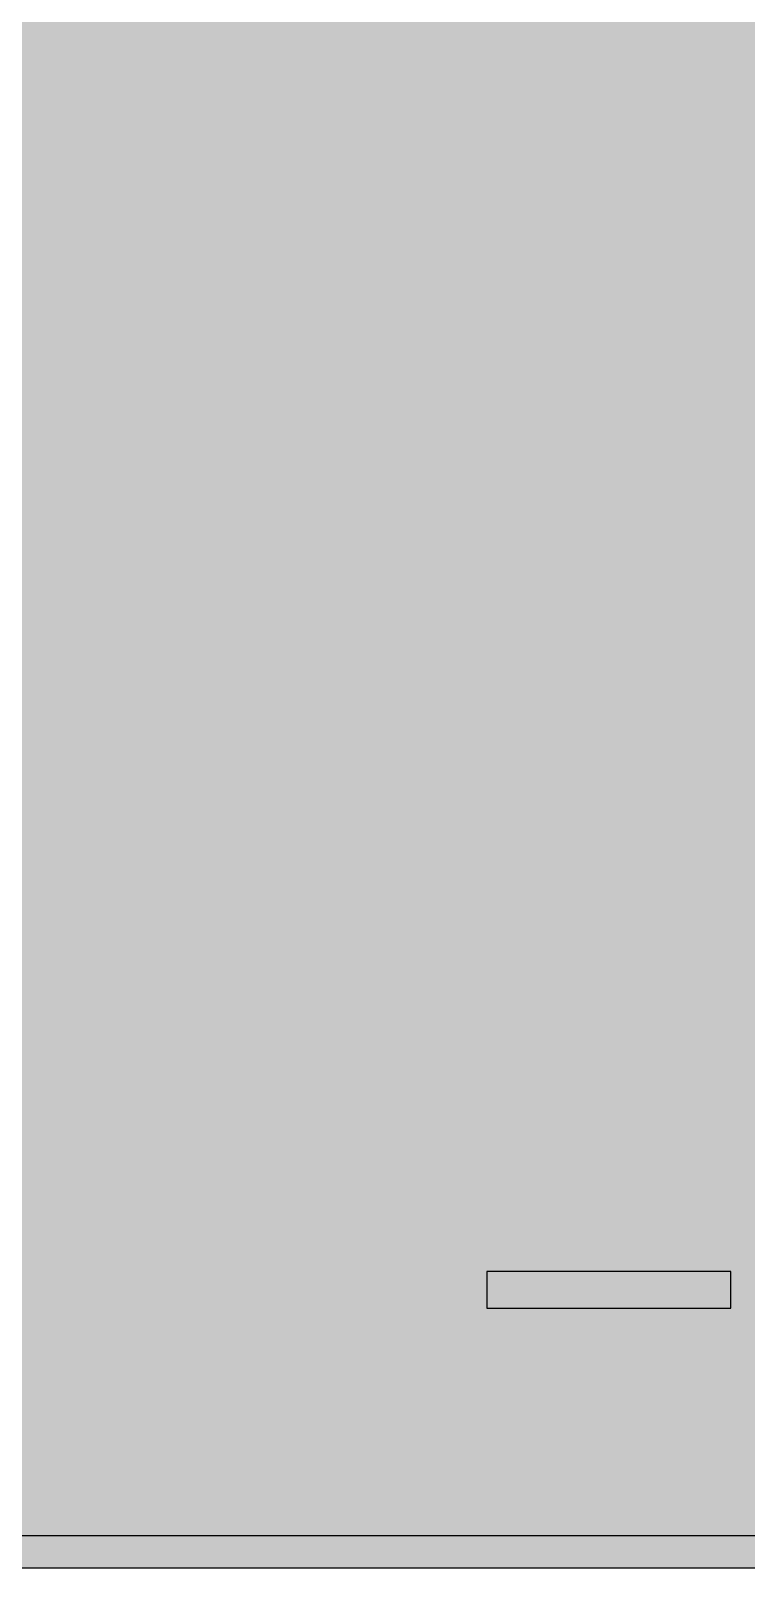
# Model space of a CAD drawing. Header units: millimetres. Extents: x 0 to 966, y -664 to 90.
# Drawn here: x 686.04 to 696.52, y -390 to -367.5 of the extents above; entities that cross this region are included whole.
import ezdxf

# ---------------------------------------------------------------- set-up
doc = ezdxf.new("R2010")
doc.units = ezdxf.units.MM
for name, color, linetype in [('HDL_BODY', 7, 'Continuous'), ('HDL_DETAIL', 7, 'Continuous'), ('HDL_PRINT', 7, 'Continuous')]:
    doc.layers.add(name, color=color, linetype=linetype)

# ---------------------------------------------------------------- blocks, each defined once
blk = doc.blocks.new('M_DM06.1_FRONT')
at = {"layer": 'HDL_BODY', "true_color": 0x202126}
blk.add_hatch(color=250, dxfattribs=at).paths.add_polyline_path([(0, 0), (216, 0), (216, 90), (0, 90)])
at = {"layer": 'HDL_BODY', "true_color": 0x2a2a30}
blk.add_hatch(color=250, dxfattribs=at).paths.add_polyline_path([(0.4, 20.52), (215.6, 20.52), (215.6, 68.31), (0.4, 68.31)])
at = {"layer": 'HDL_BODY', "true_color": 0x23242a}
blk.add_hatch(color=250, dxfattribs=at).paths.add_polyline_path([(0.4, 0.5), (215.6, 0.5), (215.6, 19.8), (0.4, 19.8)])
at = {"layer": 'HDL_PRINT', "true_color": 0xdee1e9}
h = blk.add_hatch(color=254, dxfattribs=at)
h.paths.add_polyline_path([(187.63, 14.331), (187.63, 16.13), (188.344, 16.13), (188.383, 16.125), (188.421, 16.112), (188.46, 16.095), (188.498, 16.075), (188.536, 16.058), (188.574, 16.045), (188.613, 16.04), (188.657, 16.04), (188.699, 16.037), (188.736, 16.029), (188.765, 16.013), (188.784, 15.988), (188.791, 15.95), (188.836, 15.943), (188.878, 15.927), (188.915, 15.905), (188.945, 15.884), (188.965, 15.867), (188.972, 15.86), (189.004, 15.822), (189.027, 15.783), (189.043, 15.744), (189.052, 15.706), (189.057, 15.667), (189.059, 15.629), (189.059, 15.59), (189.055, 15.527), (189.044, 15.469), (189.027, 15.416), (189.004, 15.365), (188.977, 15.314), (188.947, 15.261), (188.915, 15.204), (188.881, 15.14), (188.848, 15.114), (188.808, 15.093), (188.761, 15.077), (188.708, 15.066), (188.649, 15.058), (188.583, 15.054), (188.51, 15.051), (188.431, 15.051), (188.344, 15.05), (187.898, 15.05), (187.898, 14.331), (187.63, 14.331)])
h.paths.add_polyline_path([(187.898, 15.23), (188.344, 15.23), (188.407, 15.231), (188.463, 15.232), (188.512, 15.235), (188.557, 15.242), (188.597, 15.252), (188.634, 15.268), (188.669, 15.291), (188.703, 15.32), (188.736, 15.359), (188.759, 15.397), (188.774, 15.436), (188.784, 15.475), (188.789, 15.513), (188.79, 15.552), (188.791, 15.59), (188.79, 15.629), (188.787, 15.657), (188.78, 15.68), (188.765, 15.703), (188.74, 15.732), (188.703, 15.77), (188.613, 15.86), (188.568, 15.86), (188.523, 15.86), (188.479, 15.86), (188.434, 15.86), (188.389, 15.86), (188.344, 15.86), (187.898, 15.86), (187.898, 15.23)])
for points in [[(192.722, 14.241), (193.259, 16.13), (193.437, 16.13), (192.9, 14.241), (192.722, 14.241)], [(193.615, 14.331), (193.615, 16.13), (193.883, 16.13), (193.883, 14.511), (194.688, 14.511), (194.688, 14.331), (193.615, 14.331)], [(195.044, 14.331), (195.044, 16.13), (196.295, 16.13), (196.295, 15.86), (195.225, 15.86), (195.225, 15.32), (196.208, 15.32), (196.208, 15.14), (195.225, 15.14), (195.225, 14.511), (196.386, 14.511), (196.386, 14.331), (195.044, 14.331)], [(189.327, 14.331), (189.327, 15.59), (189.505, 15.59), (189.505, 15.41), (189.512, 15.455), (189.529, 15.497), (189.551, 15.534), (189.572, 15.564), (189.589, 15.583), (189.596, 15.59), (189.641, 15.59), (189.672, 15.59), (189.699, 15.59), (189.73, 15.59), (189.774, 15.59), (189.819, 15.59), (189.864, 15.59), (189.909, 15.59), (189.954, 15.59), (189.998, 15.59), (190.042, 15.59), (189.955, 15.32), (189.916, 15.358), (189.888, 15.384), (189.864, 15.399), (189.841, 15.407), (189.812, 15.41), (189.774, 15.41), (189.736, 15.41), (189.709, 15.407), (189.686, 15.399), (189.663, 15.384), (189.634, 15.358), (189.596, 15.32), (189.596, 15.23), (189.562, 15.192), (189.538, 15.153), (189.522, 15.115), (189.512, 15.076), (189.507, 15.038), (189.506, 14.999), (189.505, 14.961), (189.505, 14.331), (189.327, 14.331)], [(190.847, 7.314), (191.115, 7.223), (191.085, 7.164), (191.055, 7.104), (191.025, 7.047), (190.995, 6.991), (190.965, 6.939), (190.935, 6.89), (190.906, 6.846), (190.876, 6.807), (190.847, 6.774), (190.784, 6.74), (190.727, 6.708), (190.675, 6.677), (190.624, 6.65), (190.573, 6.627), (190.521, 6.609), (190.464, 6.598), (190.401, 6.594), (190.318, 6.597), (190.245, 6.606), (190.182, 6.62), (190.125, 6.639), (190.073, 6.662), (190.023, 6.687), (189.973, 6.715), (189.921, 6.744), (189.864, 6.774), (189.83, 6.782), (189.797, 6.803), (189.763, 6.835), (189.73, 6.875), (189.697, 6.919), (189.663, 6.963), (189.63, 7.006), (189.596, 7.044), (189.593, 7.103), (189.584, 7.163), (189.572, 7.223), (189.558, 7.283), (189.543, 7.343), (189.529, 7.403), (189.517, 7.463), (189.508, 7.523), (189.505, 7.583), (189.509, 7.651), (189.519, 7.717), (189.534, 7.781), (189.551, 7.842), (189.567, 7.899), (189.582, 7.95), (189.592, 7.995), (189.596, 8.033), (189.626, 8.09), (189.657, 8.141), (189.689, 8.186), (189.723, 8.228), (189.76, 8.265), (189.801, 8.3), (189.847, 8.332), (189.898, 8.363), (189.955, 8.393), (189.991, 8.423), (190.036, 8.445), (190.086, 8.461), (190.143, 8.472), (190.203, 8.478), (190.267, 8.482), (190.333, 8.483), (190.401, 8.483), (190.464, 8.479), (190.521, 8.468), (190.573, 8.45), (190.624, 8.427), (190.675, 8.4), (190.727, 8.369), (190.784, 8.337), (190.847, 8.303), (190.88, 8.269), (190.912, 8.234), (190.942, 8.197), (190.969, 8.157), (190.992, 8.112), (191.009, 8.063), (191.021, 8.007), (191.025, 7.943), (190.847, 7.853), (190.817, 7.917), (190.793, 7.973), (190.774, 8.022), (190.757, 8.067), (190.74, 8.107), (190.721, 8.144), (190.698, 8.179), (190.669, 8.213), (190.63, 8.218), (190.592, 8.231), (190.553, 8.249), (190.515, 8.268), (190.476, 8.285), (190.438, 8.298), (190.401, 8.303), (190.337, 8.299), (190.281, 8.289), (190.232, 8.275), (190.187, 8.258), (190.148, 8.242), (190.111, 8.227), (190.076, 8.217), (190.042, 8.213), (190.005, 8.175), (189.969, 8.136), (189.935, 8.097), (189.907, 8.059), (189.884, 8.02), (189.869, 7.982), (189.864, 7.943), (189.831, 7.871), (189.807, 7.809), (189.791, 7.754), (189.781, 7.706), (189.776, 7.663), (189.774, 7.622), (189.774, 7.583), (189.774, 7.52), (189.775, 7.463), (189.778, 7.409), (189.785, 7.358), (189.796, 7.307), (189.812, 7.254), (189.834, 7.197), (189.864, 7.133), (189.869, 7.095), (189.884, 7.056), (189.907, 7.018), (189.935, 6.979), (189.969, 6.941), (190.005, 6.902), (190.042, 6.863), (190.087, 6.863), (190.132, 6.863), (190.176, 6.863), (190.221, 6.863), (190.265, 6.863), (190.31, 6.863), (190.373, 6.864), (190.429, 6.865), (190.478, 6.868), (190.523, 6.875), (190.563, 6.885), (190.6, 6.901), (190.635, 6.924), (190.669, 6.953), (190.702, 6.987), (190.734, 7.022), (190.764, 7.059), (190.791, 7.1), (190.814, 7.144), (190.832, 7.194), (190.843, 7.25), (190.847, 7.314)], [(191.293, 7.133), (191.562, 7.133), (191.562, 7.095), (191.564, 7.056), (191.569, 7.018), (191.579, 6.979), (191.595, 6.941), (191.619, 6.902), (191.652, 6.863), (191.689, 6.857), (191.717, 6.84), (191.74, 6.819), (191.763, 6.797), (191.791, 6.78), (191.83, 6.774), (191.901, 6.779), (191.961, 6.791), (192.01, 6.809), (192.049, 6.828), (192.076, 6.846), (192.093, 6.859), (192.098, 6.863), (192.136, 6.902), (192.172, 6.941), (192.205, 6.979), (192.234, 7.018), (192.256, 7.056), (192.271, 7.095), (192.276, 7.133), (192.272, 7.197), (192.261, 7.252), (192.243, 7.298), (192.22, 7.336), (192.193, 7.365), (192.163, 7.387), (192.131, 7.399), (192.098, 7.403), (192.091, 7.441), (192.072, 7.467), (192.042, 7.482), (192.005, 7.49), (191.962, 7.493), (191.917, 7.493), (191.874, 7.493), (191.843, 7.493), (191.816, 7.493), (191.784, 7.493), (191.74, 7.493), (191.74, 7.673), (191.83, 7.673), (191.874, 7.674), (191.915, 7.677), (191.952, 7.685), (191.981, 7.7), (192.001, 7.725), (192.008, 7.763), (192.042, 7.793), (192.074, 7.818), (192.104, 7.841), (192.131, 7.864), (192.153, 7.892), (192.171, 7.928), (192.182, 7.974), (192.186, 8.033), (192.179, 8.04), (192.163, 8.06), (192.142, 8.089), (192.121, 8.126), (192.105, 8.169), (192.098, 8.213), (192.06, 8.218), (192.021, 8.231), (191.982, 8.249), (191.944, 8.268), (191.906, 8.285), (191.868, 8.298), (191.83, 8.303), (191.791, 8.296), (191.763, 8.28), (191.74, 8.258), (191.717, 8.237), (191.689, 8.22), (191.652, 8.213), (191.619, 8.175), (191.595, 8.136), (191.579, 8.097), (191.569, 8.059), (191.564, 8.02), (191.562, 7.982), (191.562, 7.943), (191.293, 7.943), (191.323, 8.007), (191.347, 8.063), (191.366, 8.112), (191.383, 8.157), (191.4, 8.197), (191.419, 8.234), (191.442, 8.269), (191.471, 8.303), (191.509, 8.337), (191.553, 8.369), (191.601, 8.4), (191.651, 8.427), (191.701, 8.45), (191.748, 8.468), (191.792, 8.479), (191.83, 8.483), (191.868, 8.478), (191.906, 8.465), (191.944, 8.448), (191.982, 8.428), (192.021, 8.411), (192.06, 8.398), (192.098, 8.393), (192.136, 8.359), (192.172, 8.334), (192.205, 8.313), (192.234, 8.293), (192.256, 8.272), (192.271, 8.247), (192.276, 8.213), (192.31, 8.175), (192.334, 8.136), (192.35, 8.097), (192.36, 8.059), (192.365, 8.02), (192.366, 7.982), (192.367, 7.943), (192.366, 7.936), (192.363, 7.917), (192.355, 7.887), (192.34, 7.85), (192.314, 7.808), (192.276, 7.763), (192.271, 7.73), (192.256, 7.704), (192.234, 7.683), (192.205, 7.664), (192.172, 7.643), (192.136, 7.617), (192.098, 7.583), (192.169, 7.583), (192.229, 7.581), (192.279, 7.576), (192.317, 7.567), (192.345, 7.551), (192.361, 7.527), (192.367, 7.493), (192.399, 7.455), (192.422, 7.416), (192.438, 7.378), (192.447, 7.339), (192.452, 7.301), (192.454, 7.262), (192.454, 7.223), (192.454, 7.164), (192.452, 7.104), (192.448, 7.047), (192.439, 6.991), (192.424, 6.939), (192.401, 6.89), (192.37, 6.846), (192.329, 6.807), (192.276, 6.774), (192.238, 6.74), (192.193, 6.708), (192.142, 6.677), (192.086, 6.65), (192.026, 6.627), (191.962, 6.609), (191.897, 6.598), (191.83, 6.594), (191.792, 6.598), (191.748, 6.609), (191.701, 6.627), (191.651, 6.65), (191.601, 6.677), (191.553, 6.708), (191.509, 6.74), (191.471, 6.774), (191.438, 6.808), (191.407, 6.842), (191.376, 6.879), (191.349, 6.92), (191.327, 6.964), (191.309, 7.014), (191.297, 7.07), (191.293, 7.133)], [(194.688, 6.684), (193.974, 8.483), (194.242, 8.483), (194.688, 7.133), (194.722, 7.095), (194.746, 7.056), (194.762, 7.018), (194.772, 6.979), (194.777, 6.941), (194.779, 6.902), (194.779, 6.863), (194.784, 6.902), (194.796, 6.941), (194.813, 6.979), (194.832, 7.018), (194.849, 7.056), (194.861, 7.095), (194.866, 7.133), (195.403, 8.483), (195.581, 8.483), (194.957, 6.684), (194.688, 6.684)]]:
    blk.add_hatch(color=254, dxfattribs=at).paths.add_polyline_path(points)
h = blk.add_hatch(color=254, dxfattribs=at)
h.paths.add_polyline_path([(190.042, 14.961), (190.045, 15.044), (190.054, 15.117), (190.069, 15.18), (190.087, 15.237), (190.11, 15.29), (190.135, 15.34), (190.162, 15.391), (190.191, 15.443), (190.22, 15.5), (190.284, 15.53), (190.341, 15.552), (190.394, 15.568), (190.445, 15.579), (190.495, 15.585), (190.548, 15.589), (190.605, 15.59), (190.669, 15.59), (190.728, 15.59), (190.787, 15.588), (190.844, 15.584), (190.899, 15.574), (190.951, 15.559), (190.999, 15.537), (191.043, 15.506), (191.082, 15.464), (191.115, 15.41), (191.148, 15.372), (191.18, 15.327), (191.21, 15.276), (191.237, 15.219), (191.26, 15.158), (191.278, 15.094), (191.289, 15.028), (191.293, 14.961), (191.289, 14.897), (191.279, 14.841), (191.265, 14.791), (191.248, 14.747), (191.231, 14.707), (191.217, 14.67), (191.207, 14.635), (191.203, 14.601), (191.165, 14.562), (191.127, 14.524), (191.089, 14.485), (191.051, 14.446), (191.012, 14.408), (190.973, 14.369), (190.935, 14.331), (190.897, 14.326), (190.859, 14.313), (190.821, 14.295), (190.783, 14.276), (190.745, 14.258), (190.707, 14.246), (190.669, 14.241), (190.602, 14.245), (190.535, 14.256), (190.471, 14.274), (190.411, 14.297), (190.354, 14.324), (190.303, 14.355), (190.258, 14.387), (190.22, 14.421), (190.191, 14.478), (190.162, 14.53), (190.135, 14.581), (190.11, 14.631), (190.087, 14.684), (190.069, 14.741), (190.054, 14.804), (190.045, 14.877), (190.042, 14.961)])
h.paths.add_polyline_path([(190.31, 14.961), (190.311, 14.897), (190.312, 14.841), (190.315, 14.791), (190.322, 14.747), (190.332, 14.707), (190.349, 14.67), (190.371, 14.635), (190.401, 14.601), (190.438, 14.562), (190.476, 14.526), (190.515, 14.492), (190.553, 14.463), (190.592, 14.441), (190.63, 14.426), (190.669, 14.421), (190.707, 14.426), (190.745, 14.441), (190.783, 14.463), (190.821, 14.492), (190.859, 14.526), (190.897, 14.562), (190.935, 14.601), (190.964, 14.635), (190.987, 14.67), (191.003, 14.707), (191.014, 14.747), (191.02, 14.791), (191.024, 14.841), (191.025, 14.897), (191.025, 14.961), (191.025, 15.024), (191.024, 15.08), (191.02, 15.13), (191.014, 15.174), (191.003, 15.214), (190.987, 15.252), (190.964, 15.286), (190.935, 15.32), (190.897, 15.354), (190.859, 15.377), (190.821, 15.393), (190.783, 15.403), (190.745, 15.408), (190.707, 15.41), (190.669, 15.41), (190.63, 15.41), (190.592, 15.408), (190.553, 15.403), (190.515, 15.393), (190.476, 15.377), (190.438, 15.354), (190.401, 15.32), (190.371, 15.286), (190.349, 15.252), (190.332, 15.214), (190.322, 15.174), (190.315, 15.13), (190.312, 15.08), (190.311, 15.024), (190.31, 14.961)])
h = blk.add_hatch(color=254, dxfattribs=at)
h.paths.add_polyline_path([(191.471, 14.151), (191.652, 14.151), (191.689, 14.112), (191.714, 14.084), (191.729, 14.061), (191.736, 14.038), (191.739, 14.009), (191.74, 13.971), (191.785, 13.971), (191.829, 13.971), (191.874, 13.971), (191.918, 13.971), (191.963, 13.971), (192.008, 13.971), (192.061, 13.971), (192.11, 13.971), (192.149, 13.971), (192.176, 13.971), (192.186, 13.971), (192.22, 14.009), (192.245, 14.046), (192.266, 14.079), (192.286, 14.108), (192.307, 14.131), (192.333, 14.145), (192.367, 14.151), (192.367, 14.196), (192.367, 14.241), (192.367, 14.286), (192.367, 14.331), (192.367, 14.376), (192.367, 14.421), (192.329, 14.391), (192.285, 14.369), (192.237, 14.353), (192.187, 14.342), (192.137, 14.336), (192.089, 14.332), (192.046, 14.331), (192.008, 14.331), (191.949, 14.331), (191.89, 14.333), (191.833, 14.337), (191.778, 14.347), (191.726, 14.362), (191.678, 14.384), (191.634, 14.415), (191.595, 14.457), (191.562, 14.511), (191.532, 14.548), (191.509, 14.594), (191.493, 14.645), (191.482, 14.702), (191.476, 14.763), (191.473, 14.827), (191.471, 14.893), (191.471, 14.961), (191.471, 15.004), (191.471, 15.055), (191.471, 15.112), (191.471, 15.169), (191.471, 15.225), (191.471, 15.277), (191.471, 15.32), (191.51, 15.359), (191.549, 15.395), (191.587, 15.429), (191.626, 15.458), (191.664, 15.48), (191.702, 15.495), (191.74, 15.5), (191.75, 15.534), (191.777, 15.558), (191.817, 15.573), (191.864, 15.583), (191.915, 15.588), (191.965, 15.59), (192.008, 15.59), (192.071, 15.59), (192.126, 15.587), (192.176, 15.581), (192.22, 15.568), (192.26, 15.546), (192.297, 15.514), (192.333, 15.47), (192.367, 15.41), (192.367, 15.59), (192.545, 15.59), (192.545, 14.511), (192.545, 14.417), (192.545, 14.339), (192.545, 14.273), (192.545, 14.218), (192.545, 14.171), (192.545, 14.131), (192.545, 14.095), (192.545, 14.061), (192.506, 14.023), (192.468, 13.986), (192.429, 13.952), (192.391, 13.923), (192.353, 13.901), (192.315, 13.886), (192.276, 13.881), (192.238, 13.848), (192.199, 13.824), (192.161, 13.808), (192.123, 13.798), (192.085, 13.793), (192.046, 13.791), (192.008, 13.791), (191.945, 13.791), (191.89, 13.792), (191.84, 13.796), (191.796, 13.802), (191.756, 13.813), (191.72, 13.829), (191.685, 13.851), (191.652, 13.881), (191.614, 13.919), (191.577, 13.958), (191.543, 13.997), (191.514, 14.035), (191.491, 14.074), (191.476, 14.112), (191.471, 14.151)])
h.paths.add_polyline_path([(191.652, 14.961), (191.656, 14.897), (191.666, 14.841), (191.68, 14.791), (191.696, 14.747), (191.712, 14.707), (191.726, 14.67), (191.736, 14.635), (191.74, 14.601), (191.778, 14.567), (191.816, 14.543), (191.855, 14.527), (191.893, 14.518), (191.931, 14.513), (191.969, 14.511), (192.008, 14.511), (192.046, 14.511), (192.085, 14.513), (192.123, 14.518), (192.161, 14.527), (192.199, 14.543), (192.238, 14.567), (192.276, 14.601), (192.306, 14.635), (192.329, 14.67), (192.345, 14.707), (192.355, 14.747), (192.362, 14.791), (192.365, 14.841), (192.367, 14.897), (192.367, 14.961), (192.367, 15.024), (192.365, 15.08), (192.362, 15.13), (192.355, 15.174), (192.345, 15.214), (192.329, 15.252), (192.306, 15.286), (192.276, 15.32), (192.238, 15.354), (192.199, 15.377), (192.161, 15.393), (192.123, 15.403), (192.085, 15.408), (192.046, 15.41), (192.008, 15.41), (191.969, 15.41), (191.931, 15.408), (191.893, 15.403), (191.855, 15.393), (191.816, 15.377), (191.778, 15.354), (191.74, 15.32), (191.736, 15.286), (191.726, 15.252), (191.712, 15.214), (191.696, 15.174), (191.68, 15.13), (191.666, 15.08), (191.656, 15.024), (191.652, 14.961)])
h = blk.add_hatch(color=254, dxfattribs=at)
h.paths.add_polyline_path([(187.808, 6.684), (187.808, 8.483), (188.435, 8.483), (188.473, 8.478), (188.511, 8.465), (188.549, 8.448), (188.587, 8.428), (188.626, 8.411), (188.665, 8.398), (188.703, 8.393), (188.741, 8.393), (188.779, 8.391), (188.817, 8.386), (188.856, 8.376), (188.894, 8.36), (188.933, 8.336), (188.972, 8.303), (189.005, 8.269), (189.038, 8.234), (189.071, 8.197), (189.105, 8.157), (189.138, 8.112), (189.172, 8.063), (189.206, 8.007), (189.24, 7.943), (189.24, 7.9), (189.24, 7.848), (189.24, 7.792), (189.24, 7.734), (189.24, 7.678), (189.24, 7.627), (189.24, 7.583), (189.24, 7.512), (189.24, 7.449), (189.24, 7.395), (189.24, 7.346), (189.24, 7.303), (189.24, 7.262), (189.24, 7.223), (189.206, 7.157), (189.18, 7.107), (189.159, 7.07), (189.14, 7.041), (189.119, 7.015), (189.093, 6.987), (189.059, 6.953), (189.053, 6.909), (189.036, 6.867), (189.015, 6.83), (188.994, 6.8), (188.978, 6.781), (188.972, 6.774), (188.933, 6.769), (188.894, 6.756), (188.856, 6.738), (188.817, 6.719), (188.779, 6.702), (188.741, 6.689), (188.703, 6.684), (188.658, 6.684), (188.613, 6.684), (188.568, 6.684), (188.523, 6.684), (188.479, 6.684), (188.435, 6.684), (187.808, 6.684)])
h.paths.add_polyline_path([(187.989, 6.863), (188.435, 6.863), (188.479, 6.863), (188.523, 6.863), (188.568, 6.863), (188.613, 6.863), (188.658, 6.863), (188.703, 6.863), (188.741, 6.901), (188.768, 6.927), (188.791, 6.942), (188.814, 6.95), (188.843, 6.953), (188.881, 6.953), (188.886, 6.992), (188.899, 7.031), (188.917, 7.069), (188.936, 7.108), (188.954, 7.146), (188.967, 7.185), (188.972, 7.223), (188.975, 7.257), (188.985, 7.292), (188.999, 7.329), (189.015, 7.37), (189.031, 7.414), (189.045, 7.464), (189.055, 7.52), (189.059, 7.583), (189.055, 7.647), (189.045, 7.704), (189.031, 7.757), (189.015, 7.808), (188.999, 7.859), (188.985, 7.912), (188.975, 7.969), (188.972, 8.033), (188.933, 8.067), (188.894, 8.092), (188.856, 8.113), (188.817, 8.133), (188.779, 8.154), (188.741, 8.18), (188.703, 8.213), (188.658, 8.213), (188.613, 8.213), (188.568, 8.213), (188.523, 8.213), (188.479, 8.213), (188.435, 8.213), (187.989, 8.213), (187.989, 6.863)])
h = blk.add_hatch(color=254, dxfattribs=at)
h.paths.add_polyline_path([(192.722, 7.493), (192.722, 7.58), (192.722, 7.66), (192.722, 7.733), (192.722, 7.8), (192.722, 7.86), (192.722, 7.913), (192.722, 7.96), (192.722, 8), (192.722, 8.033), (192.761, 8.105), (192.797, 8.165), (192.83, 8.215), (192.859, 8.254), (192.881, 8.281), (192.895, 8.298), (192.9, 8.303), (192.938, 8.337), (192.982, 8.369), (193.03, 8.4), (193.08, 8.427), (193.13, 8.45), (193.178, 8.468), (193.221, 8.479), (193.259, 8.483), (193.297, 8.478), (193.335, 8.465), (193.373, 8.448), (193.411, 8.428), (193.45, 8.411), (193.489, 8.398), (193.528, 8.393), (193.56, 8.388), (193.585, 8.373), (193.606, 8.351), (193.625, 8.322), (193.646, 8.288), (193.672, 8.251), (193.705, 8.213), (193.71, 8.175), (193.723, 8.136), (193.741, 8.097), (193.76, 8.059), (193.778, 8.02), (193.791, 7.982), (193.796, 7.943), (193.8, 7.905), (193.81, 7.86), (193.824, 7.809), (193.84, 7.752), (193.856, 7.691), (193.87, 7.627), (193.88, 7.561), (193.883, 7.493), (193.88, 7.426), (193.87, 7.36), (193.856, 7.296), (193.84, 7.235), (193.824, 7.178), (193.81, 7.126), (193.8, 7.081), (193.796, 7.044), (193.766, 6.98), (193.742, 6.924), (193.723, 6.874), (193.705, 6.83), (193.688, 6.79), (193.669, 6.753), (193.645, 6.718), (193.615, 6.684), (193.582, 6.68), (193.548, 6.67), (193.511, 6.655), (193.471, 6.639), (193.427, 6.622), (193.378, 6.608), (193.322, 6.597), (193.259, 6.594), (193.196, 6.598), (193.141, 6.609), (193.091, 6.627), (193.047, 6.65), (193.007, 6.677), (192.97, 6.708), (192.934, 6.74), (192.9, 6.774), (192.852, 6.83), (192.814, 6.892), (192.784, 6.957), (192.761, 7.027), (192.745, 7.1), (192.734, 7.175), (192.727, 7.253), (192.724, 7.332), (192.723, 7.412), (192.722, 7.493)])
h.paths.add_polyline_path([(192.9, 7.493), (192.9, 7.407), (192.901, 7.327), (192.904, 7.253), (192.908, 7.187), (192.916, 7.127), (192.927, 7.073), (192.943, 7.027), (192.964, 6.987), (192.991, 6.953), (193.029, 6.915), (193.068, 6.878), (193.106, 6.845), (193.144, 6.816), (193.182, 6.794), (193.221, 6.779), (193.259, 6.774), (193.297, 6.779), (193.335, 6.794), (193.373, 6.816), (193.411, 6.845), (193.45, 6.878), (193.489, 6.915), (193.528, 6.953), (193.554, 6.987), (193.574, 7.027), (193.589, 7.073), (193.6, 7.127), (193.607, 7.187), (193.612, 7.253), (193.614, 7.327), (193.615, 7.407), (193.615, 7.493), (193.615, 7.596), (193.614, 7.688), (193.613, 7.771), (193.609, 7.844), (193.604, 7.909), (193.596, 7.966), (193.585, 8.015), (193.57, 8.058), (193.551, 8.093), (193.528, 8.123), (193.489, 8.161), (193.45, 8.198), (193.411, 8.232), (193.373, 8.261), (193.335, 8.283), (193.297, 8.298), (193.259, 8.303), (193.221, 8.298), (193.182, 8.283), (193.144, 8.261), (193.106, 8.232), (193.068, 8.198), (193.029, 8.161), (192.991, 8.123), (192.988, 8.093), (192.981, 8.058), (192.971, 8.015), (192.959, 7.966), (192.946, 7.909), (192.932, 7.844), (192.92, 7.771), (192.91, 7.688), (192.903, 7.596), (192.9, 7.493)])
at = {"layer": 'HDL_DETAIL', "color": 251, "true_color": 0x52555c}
for points in [[(196.295, 4.345), (192.722, 4.345)], [(192.722, 4.345), (192.722, 3.805)], [(192.722, 4.345), (192.722, 3.805)], [(196.295, 3.805), (196.295, 4.345)], [(192.722, 3.805), (196.295, 3.805)], [(201.21, 0.476), (0, 0.476)], [(200.851, 0), (0.378, 0)]]:
    blk.add_lwpolyline(points, dxfattribs=at)

msp = doc.modelspace()

# ---------------------------------------------------------------- block references
msp.add_blockref('M_DM06.1_FRONT', (500, -390))

doc.saveas('drawing.dxf')
